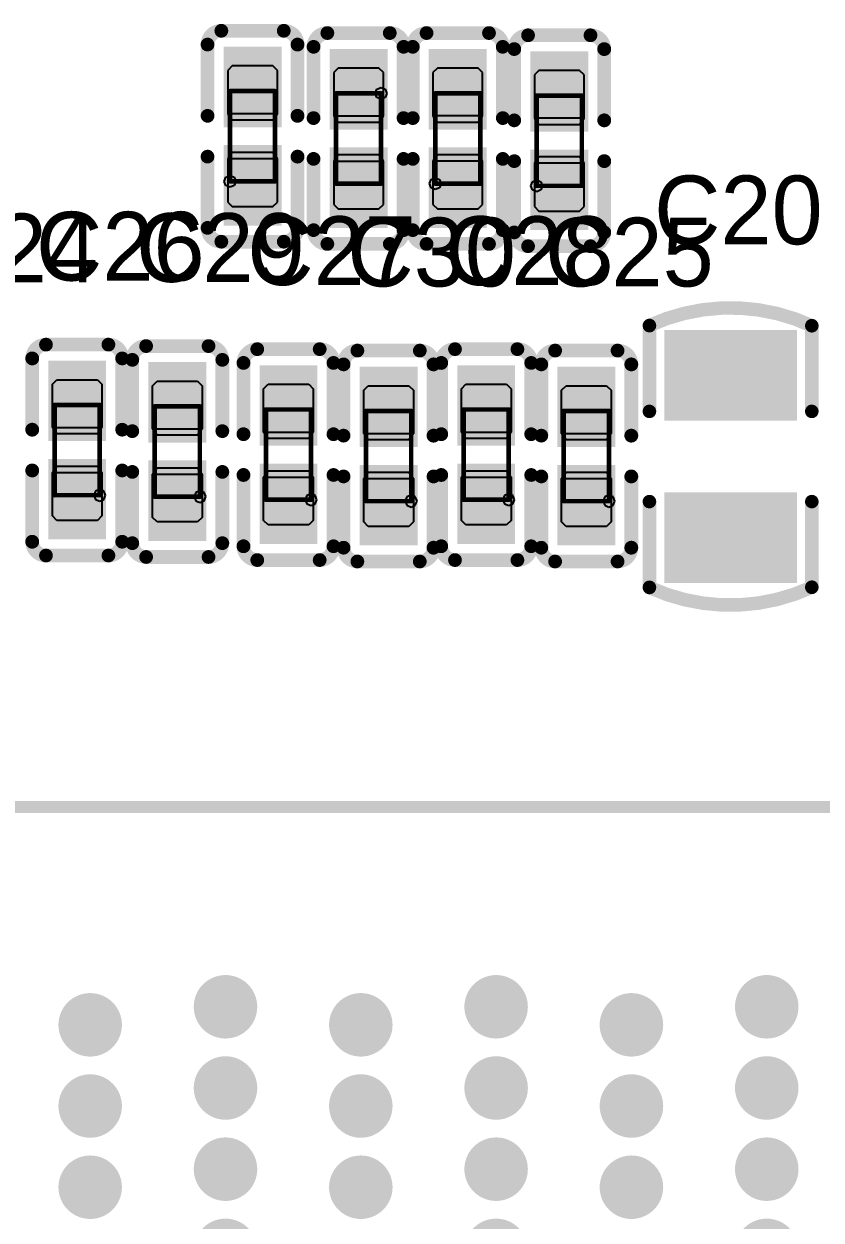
# Model space of a CAD drawing. Header units: millimetres. Extents: x 892 to 1144, y 1011 to 1123.
# Drawn here: x 949.54 to 958.38, y 1101.39 to 1114.64 of the extents above; entities that cross this region are included whole.
import ezdxf

# ---------------------------------------------------------------- set-up
doc = ezdxf.new("R2010")
doc.units = ezdxf.units.MM
for name, color, linetype in [('BottomLayer', 5, 'Continuous'), ('BottomOverlay', 54, 'Continuous'), ('BottomPaste', 16, 'Continuous'), ('BottomSolder', 6, 'Continuous'), ('Mechanical15', 56, 'Continuous'), ('TopLayer', 1, 'Continuous'), ('TopOverlay', 2, 'Continuous'), ('TopPaste', 8, 'Continuous'), ('TopSolder', 216, 'Continuous')]:
    doc.layers.add(name, color=color, linetype=linetype)

msp = doc.modelspace()

# ---------------------------------------------------------------- linework, layer by layer
at = {"layer": 'BottomLayer'}
for points in [[(952.345, 1113.55), (952.345, 1114.34), (951.805, 1113.55), (951.805, 1114.34)], [(952.98, 1114.315), (952.98, 1113.525), (953.52, 1114.315), (953.52, 1113.525)], [(954.62, 1113.525), (954.62, 1114.315), (954.08, 1113.525), (954.08, 1114.315)], [(955.745, 1113.5), (955.745, 1114.29), (955.205, 1113.5), (955.205, 1114.29)], [(952.345, 1112.46), (952.345, 1113.25), (951.805, 1112.46), (951.805, 1113.25)], [(952.98, 1113.225), (952.98, 1112.435), (953.52, 1113.225), (953.52, 1112.435)], [(954.62, 1112.435), (954.62, 1113.225), (954.08, 1112.435), (954.08, 1113.225)], [(955.745, 1112.41), (955.745, 1113.2), (955.205, 1112.41), (955.205, 1113.2)]]:
    msp.add_solid(points, dxfattribs=at)
at = {"layer": 'BottomOverlay', "const_width": 0.152}
for points in [[(951.576, 1114.416, -0.414214), (951.729, 1114.569)], [(952.421, 1114.569, -0.414214), (952.574, 1114.416)], [(952.751, 1114.391, -0.414214), (952.904, 1114.544)], [(953.596, 1114.544, -0.414214), (953.749, 1114.391)], [(953.851, 1114.391, -0.414214), (954.004, 1114.544)], [(954.696, 1114.544, -0.414214), (954.849, 1114.391)], [(954.976, 1114.366, -0.414214), (955.129, 1114.519)], [(955.821, 1114.519, -0.414214), (955.974, 1114.366)], [(951.729, 1112.231, -0.414214), (951.576, 1112.384)], [(952.574, 1112.384, -0.414214), (952.421, 1112.231)], [(952.904, 1112.206, -0.414214), (952.751, 1112.359)], [(953.749, 1112.359, -0.414214), (953.596, 1112.206)], [(954.004, 1112.206, -0.414214), (953.851, 1112.359)], [(954.849, 1112.359, -0.414214), (954.696, 1112.206)], [(955.129, 1112.181, -0.414214), (954.976, 1112.334)], [(955.974, 1112.334, -0.414214), (955.821, 1112.181)]]:
    msp.add_lwpolyline(points, format="xyb", dxfattribs=at)
for points in [[(951.729, 1114.569), (952.421, 1114.569)], [(952.904, 1114.544), (953.596, 1114.544)], [(954.004, 1114.544), (954.696, 1114.544)], [(955.129, 1114.519), (955.821, 1114.519)], [(951.576, 1113.626), (951.576, 1114.416)], [(952.574, 1113.626), (952.574, 1114.416)], [(952.751, 1113.601), (952.751, 1114.391)], [(953.749, 1113.601), (953.749, 1114.391)], [(953.851, 1113.601), (953.851, 1114.391)], [(954.849, 1113.601), (954.849, 1114.391)], [(954.976, 1113.576), (954.976, 1114.366)], [(955.974, 1113.576), (955.974, 1114.366)], [(951.576, 1112.384), (951.576, 1113.174)], [(952.574, 1112.384), (952.574, 1113.174)], [(952.751, 1112.359), (952.751, 1113.149)], [(953.749, 1112.359), (953.749, 1113.149)], [(953.851, 1112.359), (953.851, 1113.149)], [(954.849, 1112.359), (954.849, 1113.149)], [(954.976, 1112.334), (954.976, 1113.124)], [(955.974, 1112.334), (955.974, 1113.124)], [(951.729, 1112.231), (952.421, 1112.231)], [(952.904, 1112.206), (953.596, 1112.206)], [(954.004, 1112.206), (954.696, 1112.206)], [(955.129, 1112.181), (955.821, 1112.181)]]:
    msp.add_lwpolyline(points, dxfattribs=at)
at = {"layer": 'BottomOverlay', "const_width": 0.0762}
for points in [[(951.691, 1114.569, 1), (951.767, 1114.569, 1)], [(951.691, 1114.569, 1), (951.767, 1114.569, 1)], [(952.383, 1114.569, 1), (952.459, 1114.569, 1)], [(952.383, 1114.569, 1), (952.459, 1114.569, 1)], [(952.866, 1114.544, 1), (952.942, 1114.544, 1)], [(952.866, 1114.544, 1), (952.942, 1114.544, 1)], [(953.558, 1114.544, 1), (953.634, 1114.544, 1)], [(953.558, 1114.544, 1), (953.634, 1114.544, 1)], [(953.966, 1114.544, 1), (954.042, 1114.544, 1)], [(953.966, 1114.544, 1), (954.042, 1114.544, 1)], [(954.658, 1114.544, 1), (954.734, 1114.544, 1)], [(954.658, 1114.544, 1), (954.734, 1114.544, 1)], [(955.091, 1114.519, 1), (955.167, 1114.519, 1)], [(955.091, 1114.519, 1), (955.167, 1114.519, 1)], [(955.783, 1114.519, 1), (955.859, 1114.519, 1)], [(955.783, 1114.519, 1), (955.859, 1114.519, 1)], [(951.538, 1114.416, 1), (951.614, 1114.416, 1)], [(951.538, 1114.416, 1), (951.614, 1114.416, 1)], [(952.535, 1114.416, 1), (952.612, 1114.416, 1)], [(952.535, 1114.416, 1), (952.612, 1114.416, 1)], [(952.713, 1114.391, 1), (952.789, 1114.391, 1)], [(952.713, 1114.391, 1), (952.789, 1114.391, 1)], [(953.711, 1114.391, 1), (953.787, 1114.391, 1)], [(953.711, 1114.391, 1), (953.787, 1114.391, 1)], [(953.813, 1114.391, 1), (953.889, 1114.391, 1)], [(953.813, 1114.391, 1), (953.889, 1114.391, 1)], [(954.811, 1114.391, 1), (954.887, 1114.391, 1)], [(954.811, 1114.391, 1), (954.887, 1114.391, 1)], [(954.938, 1114.366, 1), (955.014, 1114.366, 1)], [(954.938, 1114.366, 1), (955.014, 1114.366, 1)], [(955.935, 1114.366, 1), (956.012, 1114.366, 1)], [(955.935, 1114.366, 1), (956.012, 1114.366, 1)], [(951.538, 1113.626, 1), (951.614, 1113.626, 1)], [(952.535, 1113.626, 1), (952.612, 1113.626, 1)], [(952.713, 1113.601, 1), (952.789, 1113.601, 1)], [(953.711, 1113.601, 1), (953.787, 1113.601, 1)], [(953.813, 1113.601, 1), (953.889, 1113.601, 1)], [(954.811, 1113.601, 1), (954.887, 1113.601, 1)], [(954.938, 1113.576, 1), (955.014, 1113.576, 1)], [(955.935, 1113.576, 1), (956.012, 1113.576, 1)], [(951.538, 1113.174, 1), (951.614, 1113.174, 1)], [(952.535, 1113.174, 1), (952.612, 1113.174, 1)], [(952.713, 1113.149, 1), (952.789, 1113.149, 1)], [(953.711, 1113.149, 1), (953.787, 1113.149, 1)], [(953.813, 1113.149, 1), (953.889, 1113.149, 1)], [(954.811, 1113.149, 1), (954.887, 1113.149, 1)], [(954.938, 1113.124, 1), (955.014, 1113.124, 1)], [(955.935, 1113.124, 1), (956.012, 1113.124, 1)], [(951.538, 1112.384, 1), (951.614, 1112.384, 1)], [(951.538, 1112.384, 1), (951.614, 1112.384, 1)], [(952.535, 1112.384, 1), (952.612, 1112.384, 1)], [(952.535, 1112.384, 1), (952.612, 1112.384, 1)], [(951.691, 1112.231, 1), (951.767, 1112.231, 1)], [(951.691, 1112.231, 1), (951.767, 1112.231, 1)], [(952.383, 1112.231, 1), (952.459, 1112.231, 1)], [(952.383, 1112.231, 1), (952.459, 1112.231, 1)], [(952.713, 1112.359, 1), (952.789, 1112.359, 1)], [(952.713, 1112.359, 1), (952.789, 1112.359, 1)], [(953.711, 1112.359, 1), (953.787, 1112.359, 1)], [(953.711, 1112.359, 1), (953.787, 1112.359, 1)], [(953.813, 1112.359, 1), (953.889, 1112.359, 1)], [(953.813, 1112.359, 1), (953.889, 1112.359, 1)], [(954.811, 1112.359, 1), (954.887, 1112.359, 1)], [(954.811, 1112.359, 1), (954.887, 1112.359, 1)], [(954.938, 1112.334, 1), (955.014, 1112.334, 1)], [(954.938, 1112.334, 1), (955.014, 1112.334, 1)], [(955.935, 1112.334, 1), (956.012, 1112.334, 1)], [(955.935, 1112.334, 1), (956.012, 1112.334, 1)], [(952.866, 1112.206, 1), (952.942, 1112.206, 1)], [(952.866, 1112.206, 1), (952.942, 1112.206, 1)], [(953.558, 1112.206, 1), (953.634, 1112.206, 1)], [(953.558, 1112.206, 1), (953.634, 1112.206, 1)], [(953.966, 1112.206, 1), (954.042, 1112.206, 1)], [(953.966, 1112.206, 1), (954.042, 1112.206, 1)], [(954.658, 1112.206, 1), (954.734, 1112.206, 1)], [(954.658, 1112.206, 1), (954.734, 1112.206, 1)], [(955.091, 1112.181, 1), (955.167, 1112.181, 1)], [(955.091, 1112.181, 1), (955.167, 1112.181, 1)], [(955.783, 1112.181, 1), (955.859, 1112.181, 1)], [(955.783, 1112.181, 1), (955.859, 1112.181, 1)]]:
    msp.add_lwpolyline(points, format="xyb", close=True, dxfattribs=at)
at = {"layer": 'BottomPaste'}
for p, q in [((951.85, 1114.18), (951.8, 1114.13)), ((952.3, 1114.18), (951.85, 1114.18)), ((952.35, 1114.13), (952.3, 1114.18)), ((951.8, 1114.13), (951.8, 1113.65)), ((952.35, 1113.65), (952.35, 1114.13)), ((953.025, 1114.155), (952.975, 1114.105)), ((952.975, 1114.105), (952.975, 1113.625)), ((953.475, 1114.155), (953.025, 1114.155)), ((953.525, 1114.105), (953.475, 1114.155)), ((953.525, 1113.625), (953.525, 1114.105)), ((954.125, 1114.155), (954.075, 1114.105)), ((954.075, 1114.105), (954.075, 1113.625)), ((954.575, 1114.155), (954.125, 1114.155)), ((954.625, 1114.105), (954.575, 1114.155)), ((954.625, 1113.625), (954.625, 1114.105)), ((955.25, 1114.13), (955.2, 1114.08)), ((955.2, 1114.08), (955.2, 1113.6)), ((955.7, 1114.13), (955.25, 1114.13)), ((955.75, 1114.08), (955.7, 1114.13)), ((955.75, 1113.6), (955.75, 1114.08)), ((951.8, 1113.65), (951.85, 1113.58)), ((952.3, 1113.58), (952.35, 1113.65)), ((951.85, 1113.58), (952.3, 1113.58)), ((952.975, 1113.625), (953.025, 1113.555)), ((953.025, 1113.555), (953.475, 1113.555)), ((953.475, 1113.555), (953.525, 1113.625)), ((954.075, 1113.625), (954.125, 1113.555)), ((954.125, 1113.555), (954.575, 1113.555)), ((954.575, 1113.555), (954.625, 1113.625)), ((955.2, 1113.6), (955.25, 1113.53)), ((955.25, 1113.53), (955.7, 1113.53)), ((955.7, 1113.53), (955.75, 1113.6)), ((951.85, 1113.22), (951.8, 1113.15)), ((951.8, 1113.15), (951.8, 1112.67)), ((952.3, 1113.22), (951.85, 1113.22)), ((952.35, 1113.15), (952.3, 1113.22)), ((952.35, 1112.67), (952.35, 1113.15)), ((953.025, 1113.195), (952.975, 1113.125)), ((952.975, 1113.125), (952.975, 1112.645)), ((953.475, 1113.195), (953.025, 1113.195)), ((953.525, 1113.125), (953.475, 1113.195)), ((953.525, 1112.645), (953.525, 1113.125)), ((954.125, 1113.195), (954.075, 1113.125)), ((954.075, 1113.125), (954.075, 1112.645)), ((954.575, 1113.195), (954.125, 1113.195)), ((954.625, 1113.125), (954.575, 1113.195)), ((954.625, 1112.645), (954.625, 1113.125)), ((955.25, 1113.17), (955.2, 1113.1)), ((955.7, 1113.17), (955.25, 1113.17)), ((955.75, 1113.1), (955.7, 1113.17)), ((955.2, 1113.1), (955.2, 1112.62)), ((955.75, 1112.62), (955.75, 1113.1)), ((951.8, 1112.67), (951.85, 1112.62)), ((951.85, 1112.62), (952.3, 1112.62)), ((952.3, 1112.62), (952.35, 1112.67)), ((952.975, 1112.645), (953.025, 1112.595)), ((953.025, 1112.595), (953.475, 1112.595)), ((953.475, 1112.595), (953.525, 1112.645)), ((954.075, 1112.645), (954.125, 1112.595)), ((954.125, 1112.595), (954.575, 1112.595)), ((954.575, 1112.595), (954.625, 1112.645)), ((955.2, 1112.62), (955.25, 1112.57)), ((955.7, 1112.57), (955.75, 1112.62)), ((955.25, 1112.57), (955.7, 1112.57))]:
    msp.add_line(p, q, dxfattribs=at)
for points in [[(952.345, 1113.55), (952.345, 1114.34), (951.805, 1113.55), (951.805, 1114.34)], [(952.98, 1114.315), (952.98, 1113.525), (953.52, 1114.315), (953.52, 1113.525)], [(954.62, 1113.525), (954.62, 1114.315), (954.08, 1113.525), (954.08, 1114.315)], [(955.745, 1113.5), (955.745, 1114.29), (955.205, 1113.5), (955.205, 1114.29)], [(952.345, 1112.46), (952.345, 1113.25), (951.805, 1112.46), (951.805, 1113.25)], [(952.98, 1113.225), (952.98, 1112.435), (953.52, 1113.225), (953.52, 1112.435)], [(954.62, 1112.435), (954.62, 1113.225), (954.08, 1112.435), (954.08, 1113.225)], [(955.745, 1112.41), (955.745, 1113.2), (955.205, 1112.41), (955.205, 1113.2)]]:
    msp.add_solid(points, dxfattribs=at)
at = {"layer": 'BottomSolder'}
for points in [[(952.396, 1113.499), (952.396, 1114.391), (951.754, 1113.499), (951.754, 1114.391)], [(952.929, 1114.366), (952.929, 1113.474), (953.571, 1114.366), (953.571, 1113.474)], [(954.671, 1113.474), (954.671, 1114.366), (954.029, 1113.474), (954.029, 1114.366)], [(955.796, 1113.449), (955.796, 1114.341), (955.154, 1113.449), (955.154, 1114.341)], [(952.396, 1112.409), (952.396, 1113.301), (951.754, 1112.409), (951.754, 1113.301)], [(952.929, 1113.276), (952.929, 1112.384), (953.571, 1113.276), (953.571, 1112.384)], [(954.671, 1112.384), (954.671, 1113.276), (954.029, 1112.384), (954.029, 1113.276)], [(955.796, 1112.359), (955.796, 1113.251), (955.154, 1112.359), (955.154, 1113.251)]]:
    msp.add_solid(points, dxfattribs=at)
at = {"layer": 'Mechanical15'}
for p, q in [((951.825, 1113.65), (951.825, 1113.9)), ((951.825, 1113.9), (952.325, 1113.9)), ((952.325, 1113.9), (952.325, 1113.65)), ((953.435, 1113.875), (953.454, 1113.921)), ((953.454, 1113.921), (953.5, 1113.94)), ((953.5, 1113.94), (953.5, 1113.94)), ((953.5, 1113.94), (953.546, 1113.921)), ((953.546, 1113.921), (953.565, 1113.875)), ((953.5, 1113.875), (953, 1113.875)), ((953, 1113.875), (953, 1113.625)), ((953.454, 1113.829), (953.435, 1113.875)), ((953.5, 1113.81), (953.454, 1113.829)), ((953.5, 1113.625), (953.5, 1113.875)), ((953.546, 1113.829), (953.5, 1113.81)), ((953.5, 1113.81), (953.5, 1113.81)), ((953.565, 1113.875), (953.546, 1113.829)), ((954.1, 1113.625), (954.1, 1113.875)), ((954.1, 1113.875), (954.6, 1113.875)), ((954.6, 1113.875), (954.6, 1113.625)), ((955.225, 1113.6), (955.225, 1113.85)), ((955.225, 1113.85), (955.725, 1113.85)), ((955.725, 1113.85), (955.725, 1113.6)), ((952.325, 1113.65), (951.825, 1113.65)), ((953, 1113.625), (953.5, 1113.625)), ((954.6, 1113.625), (954.1, 1113.625)), ((955.725, 1113.6), (955.225, 1113.6)), ((951.825, 1113.15), (951.825, 1112.9)), ((952.325, 1113.15), (951.825, 1113.15)), ((952.325, 1112.9), (952.325, 1113.15)), ((953, 1112.875), (953, 1113.125)), ((953, 1113.125), (953.5, 1113.125)), ((953.5, 1113.125), (953.5, 1112.875)), ((954.1, 1113.125), (954.1, 1112.875)), ((954.6, 1113.125), (954.1, 1113.125)), ((954.6, 1112.875), (954.6, 1113.125)), ((955.225, 1113.1), (955.225, 1112.85)), ((955.725, 1113.1), (955.225, 1113.1)), ((955.725, 1112.85), (955.725, 1113.1)), ((951.76, 1112.9), (951.779, 1112.946)), ((951.779, 1112.854), (951.76, 1112.9)), ((951.779, 1112.946), (951.825, 1112.965)), ((951.825, 1112.835), (951.779, 1112.854)), ((951.825, 1112.965), (951.825, 1112.965)), ((951.825, 1112.965), (951.871, 1112.946)), ((951.825, 1112.9), (952.325, 1112.9)), ((951.871, 1112.854), (951.825, 1112.835)), ((951.871, 1112.946), (951.89, 1112.9)), ((951.89, 1112.9), (951.871, 1112.854)), ((953.5, 1112.875), (953, 1112.875)), ((954.035, 1112.875), (954.054, 1112.921)), ((954.054, 1112.829), (954.035, 1112.875)), ((954.054, 1112.921), (954.1, 1112.94)), ((954.1, 1112.94), (954.1, 1112.94)), ((954.1, 1112.94), (954.146, 1112.921)), ((954.1, 1112.875), (954.6, 1112.875)), ((954.146, 1112.921), (954.165, 1112.875)), ((954.165, 1112.875), (954.146, 1112.829)), ((955.16, 1112.85), (955.179, 1112.896)), ((955.179, 1112.804), (955.16, 1112.85)), ((955.179, 1112.896), (955.225, 1112.915)), ((955.225, 1112.915), (955.225, 1112.915)), ((955.225, 1112.915), (955.271, 1112.896)), ((955.225, 1112.85), (955.725, 1112.85)), ((955.271, 1112.896), (955.29, 1112.85)), ((955.29, 1112.85), (955.271, 1112.804)), ((951.825, 1112.835), (951.825, 1112.835)), ((954.1, 1112.81), (954.054, 1112.829)), ((954.146, 1112.829), (954.1, 1112.81)), ((954.1, 1112.81), (954.1, 1112.81)), ((955.225, 1112.785), (955.179, 1112.804)), ((955.271, 1112.804), (955.225, 1112.785)), ((955.225, 1112.785), (955.225, 1112.785)), ((950.381, 1110.421), (949.881, 1110.421)), ((949.881, 1110.421), (949.881, 1110.171)), ((950.381, 1110.171), (950.381, 1110.421)), ((951.491, 1110.405), (950.991, 1110.405)), ((950.991, 1110.405), (950.991, 1110.155)), ((951.491, 1110.155), (951.491, 1110.405)), ((952.723, 1110.371), (952.223, 1110.371)), ((952.223, 1110.371), (952.223, 1110.121)), ((952.723, 1110.121), (952.723, 1110.371)), ((953.833, 1110.355), (953.333, 1110.355)), ((953.333, 1110.355), (953.333, 1110.105)), ((953.833, 1110.105), (953.833, 1110.355)), ((954.915, 1110.371), (954.415, 1110.371)), ((954.415, 1110.371), (954.415, 1110.121)), ((954.915, 1110.121), (954.915, 1110.371)), ((956.025, 1110.355), (955.525, 1110.355)), ((955.525, 1110.355), (955.525, 1110.105)), ((956.025, 1110.105), (956.025, 1110.355)), ((949.881, 1110.171), (950.381, 1110.171)), ((950.991, 1110.155), (951.491, 1110.155)), ((952.223, 1110.121), (952.723, 1110.121)), ((953.333, 1110.105), (953.833, 1110.105)), ((954.415, 1110.121), (954.915, 1110.121)), ((955.525, 1110.105), (956.025, 1110.105)), ((949.881, 1109.421), (949.881, 1109.671)), ((949.881, 1109.671), (950.381, 1109.671)), ((950.381, 1109.671), (950.381, 1109.421)), ((950.991, 1109.405), (950.991, 1109.655)), ((950.991, 1109.655), (951.491, 1109.655)), ((951.491, 1109.655), (951.491, 1109.405)), ((952.223, 1109.371), (952.223, 1109.621)), ((952.223, 1109.621), (952.723, 1109.621)), ((952.723, 1109.621), (952.723, 1109.371)), ((953.333, 1109.355), (953.333, 1109.605)), ((953.333, 1109.605), (953.833, 1109.605)), ((953.833, 1109.605), (953.833, 1109.355)), ((954.415, 1109.371), (954.415, 1109.621)), ((954.415, 1109.621), (954.915, 1109.621)), ((954.915, 1109.621), (954.915, 1109.371)), ((955.525, 1109.355), (955.525, 1109.605)), ((955.525, 1109.605), (956.025, 1109.605)), ((956.025, 1109.605), (956.025, 1109.355)), ((950.381, 1109.421), (949.881, 1109.421)), ((950.335, 1109.467), (950.316, 1109.421)), ((950.316, 1109.421), (950.335, 1109.375)), ((950.381, 1109.486), (950.335, 1109.467)), ((950.381, 1109.486), (950.381, 1109.486)), ((950.427, 1109.467), (950.381, 1109.486)), ((950.446, 1109.421), (950.427, 1109.467)), ((950.427, 1109.375), (950.446, 1109.421)), ((951.491, 1109.405), (950.991, 1109.405)), ((951.445, 1109.451), (951.426, 1109.405)), ((951.426, 1109.405), (951.445, 1109.359)), ((951.491, 1109.47), (951.445, 1109.451)), ((951.491, 1109.47), (951.491, 1109.47)), ((951.537, 1109.451), (951.491, 1109.47)), ((951.556, 1109.405), (951.537, 1109.451)), ((951.537, 1109.359), (951.556, 1109.405)), ((952.677, 1109.417), (952.658, 1109.371)), ((952.723, 1109.436), (952.677, 1109.417)), ((952.723, 1109.436), (952.723, 1109.436)), ((952.769, 1109.417), (952.723, 1109.436)), ((952.788, 1109.371), (952.769, 1109.417)), ((953.787, 1109.401), (953.768, 1109.355)), ((953.833, 1109.42), (953.787, 1109.401)), ((953.833, 1109.42), (953.833, 1109.42)), ((953.879, 1109.401), (953.833, 1109.42)), ((953.898, 1109.355), (953.879, 1109.401)), ((954.869, 1109.417), (954.85, 1109.371)), ((954.915, 1109.436), (954.869, 1109.417)), ((954.915, 1109.436), (954.915, 1109.436)), ((954.961, 1109.417), (954.915, 1109.436)), ((954.98, 1109.371), (954.961, 1109.417)), ((955.979, 1109.401), (955.96, 1109.355)), ((956.025, 1109.42), (955.979, 1109.401)), ((956.025, 1109.42), (956.025, 1109.42)), ((956.071, 1109.401), (956.025, 1109.42)), ((956.09, 1109.355), (956.071, 1109.401)), ((950.335, 1109.375), (950.381, 1109.356)), ((950.381, 1109.356), (950.427, 1109.375)), ((950.381, 1109.356), (950.381, 1109.356)), ((951.445, 1109.359), (951.491, 1109.34)), ((951.491, 1109.34), (951.537, 1109.359)), ((951.491, 1109.34), (951.491, 1109.34)), ((952.723, 1109.371), (952.223, 1109.371)), ((952.658, 1109.371), (952.677, 1109.325)), ((952.677, 1109.325), (952.723, 1109.306)), ((952.723, 1109.306), (952.769, 1109.325)), ((952.723, 1109.306), (952.723, 1109.306)), ((952.769, 1109.325), (952.788, 1109.371)), ((953.833, 1109.355), (953.333, 1109.355)), ((953.768, 1109.355), (953.787, 1109.309)), ((953.787, 1109.309), (953.833, 1109.29)), ((953.833, 1109.29), (953.879, 1109.309)), ((953.833, 1109.29), (953.833, 1109.29)), ((953.879, 1109.309), (953.898, 1109.355)), ((954.915, 1109.371), (954.415, 1109.371)), ((954.85, 1109.371), (954.869, 1109.325)), ((954.869, 1109.325), (954.915, 1109.306)), ((954.915, 1109.306), (954.961, 1109.325)), ((954.915, 1109.306), (954.915, 1109.306)), ((954.961, 1109.325), (954.98, 1109.371)), ((956.025, 1109.355), (955.525, 1109.355)), ((955.96, 1109.355), (955.979, 1109.309)), ((955.979, 1109.309), (956.025, 1109.29)), ((956.025, 1109.29), (956.071, 1109.309)), ((956.025, 1109.29), (956.025, 1109.29)), ((956.071, 1109.309), (956.09, 1109.355))]:
    msp.add_line(p, q, dxfattribs=at)
at = {"layer": 'Mechanical15', "const_width": 0.0508}
for points in [[(951.825, 1112.9), (951.825, 1113.9)], [(951.825, 1113.9), (952.325, 1113.9)], [(952.325, 1112.9), (952.325, 1113.9)], [(953, 1112.875), (953, 1113.875)], [(953, 1113.875), (953.5, 1113.875)], [(953.5, 1112.875), (953.5, 1113.875)], [(954.1, 1112.875), (954.1, 1113.875)], [(954.1, 1113.875), (954.6, 1113.875)], [(954.6, 1112.875), (954.6, 1113.875)], [(955.225, 1112.85), (955.225, 1113.85)], [(955.225, 1113.85), (955.725, 1113.85)], [(955.725, 1112.85), (955.725, 1113.85)], [(951.825, 1112.9), (952.325, 1112.9)], [(953, 1112.875), (953.5, 1112.875)], [(954.1, 1112.875), (954.6, 1112.875)], [(955.225, 1112.85), (955.725, 1112.85)], [(949.881, 1110.421), (950.381, 1110.421)], [(949.881, 1109.421), (949.881, 1110.421)], [(950.381, 1109.421), (950.381, 1110.421)], [(950.991, 1110.405), (951.491, 1110.405)], [(950.991, 1109.405), (950.991, 1110.405)], [(951.491, 1109.405), (951.491, 1110.405)], [(952.223, 1110.371), (952.723, 1110.371)], [(952.223, 1109.371), (952.223, 1110.371)], [(952.723, 1109.371), (952.723, 1110.371)], [(953.333, 1110.355), (953.833, 1110.355)], [(953.333, 1109.355), (953.333, 1110.355)], [(953.833, 1109.355), (953.833, 1110.355)], [(954.415, 1110.371), (954.915, 1110.371)], [(954.415, 1109.371), (954.415, 1110.371)], [(954.915, 1109.371), (954.915, 1110.371)], [(955.525, 1110.355), (956.025, 1110.355)], [(955.525, 1109.355), (955.525, 1110.355)], [(956.025, 1109.355), (956.025, 1110.355)], [(949.881, 1109.421), (950.381, 1109.421)], [(950.991, 1109.405), (951.491, 1109.405)], [(952.223, 1109.371), (952.723, 1109.371)], [(954.415, 1109.371), (954.915, 1109.371)], [(953.333, 1109.355), (953.833, 1109.355)], [(955.525, 1109.355), (956.025, 1109.355)]]:
    msp.add_lwpolyline(points, dxfattribs=at)
at = {"layer": 'Mechanical15', "const_width": 0.0254}
for points in [[(951.812, 1113.9, 1), (951.838, 1113.9, 1)], [(951.812, 1113.9, 1), (951.838, 1113.9, 1)], [(952.312, 1113.9, 1), (952.338, 1113.9, 1)], [(952.312, 1113.9, 1), (952.338, 1113.9, 1)], [(952.987, 1113.875, 1), (953.013, 1113.875, 1)], [(952.987, 1113.875, 1), (953.013, 1113.875, 1)], [(953.487, 1113.875, 1), (953.513, 1113.875, 1)], [(953.487, 1113.875, 1), (953.513, 1113.875, 1)], [(954.087, 1113.875, 1), (954.113, 1113.875, 1)], [(954.087, 1113.875, 1), (954.113, 1113.875, 1)], [(954.587, 1113.875, 1), (954.613, 1113.875, 1)], [(954.587, 1113.875, 1), (954.613, 1113.875, 1)], [(955.212, 1113.85, 1), (955.238, 1113.85, 1)], [(955.212, 1113.85, 1), (955.238, 1113.85, 1)], [(955.712, 1113.85, 1), (955.738, 1113.85, 1)], [(955.712, 1113.85, 1), (955.738, 1113.85, 1)], [(951.812, 1112.9, 1), (951.838, 1112.9, 1)], [(951.812, 1112.9, 1), (951.838, 1112.9, 1)], [(952.312, 1112.9, 1), (952.338, 1112.9, 1)], [(952.312, 1112.9, 1), (952.338, 1112.9, 1)], [(952.987, 1112.875, 1), (953.013, 1112.875, 1)], [(952.987, 1112.875, 1), (953.013, 1112.875, 1)], [(953.487, 1112.875, 1), (953.513, 1112.875, 1)], [(953.487, 1112.875, 1), (953.513, 1112.875, 1)], [(954.087, 1112.875, 1), (954.113, 1112.875, 1)], [(954.087, 1112.875, 1), (954.113, 1112.875, 1)], [(954.587, 1112.875, 1), (954.613, 1112.875, 1)], [(954.587, 1112.875, 1), (954.613, 1112.875, 1)], [(955.212, 1112.85, 1), (955.238, 1112.85, 1)], [(955.212, 1112.85, 1), (955.238, 1112.85, 1)], [(955.712, 1112.85, 1), (955.738, 1112.85, 1)], [(955.712, 1112.85, 1), (955.738, 1112.85, 1)], [(949.868, 1110.421, 1), (949.894, 1110.421, 1)], [(949.868, 1110.421, 1), (949.894, 1110.421, 1)], [(950.368, 1110.421, 1), (950.394, 1110.421, 1)], [(950.368, 1110.421, 1), (950.394, 1110.421, 1)], [(950.978, 1110.405, 1), (951.004, 1110.405, 1)], [(950.978, 1110.405, 1), (951.004, 1110.405, 1)], [(951.478, 1110.405, 1), (951.504, 1110.405, 1)], [(951.478, 1110.405, 1), (951.504, 1110.405, 1)], [(952.21, 1110.371, 1), (952.236, 1110.371, 1)], [(952.21, 1110.371, 1), (952.236, 1110.371, 1)], [(952.71, 1110.371, 1), (952.736, 1110.371, 1)], [(952.71, 1110.371, 1), (952.736, 1110.371, 1)], [(953.32, 1110.355, 1), (953.346, 1110.355, 1)], [(953.32, 1110.355, 1), (953.346, 1110.355, 1)], [(953.82, 1110.355, 1), (953.846, 1110.355, 1)], [(953.82, 1110.355, 1), (953.846, 1110.355, 1)], [(954.402, 1110.371, 1), (954.428, 1110.371, 1)], [(954.402, 1110.371, 1), (954.428, 1110.371, 1)], [(954.902, 1110.371, 1), (954.928, 1110.371, 1)], [(954.902, 1110.371, 1), (954.928, 1110.371, 1)], [(955.512, 1110.355, 1), (955.538, 1110.355, 1)], [(955.512, 1110.355, 1), (955.538, 1110.355, 1)], [(956.012, 1110.355, 1), (956.038, 1110.355, 1)], [(956.012, 1110.355, 1), (956.038, 1110.355, 1)], [(949.868, 1109.421, 1), (949.894, 1109.421, 1)], [(949.868, 1109.421, 1), (949.894, 1109.421, 1)], [(950.368, 1109.421, 1), (950.394, 1109.421, 1)], [(950.368, 1109.421, 1), (950.394, 1109.421, 1)], [(950.978, 1109.405, 1), (951.004, 1109.405, 1)], [(950.978, 1109.405, 1), (951.004, 1109.405, 1)], [(951.478, 1109.405, 1), (951.504, 1109.405, 1)], [(951.478, 1109.405, 1), (951.504, 1109.405, 1)], [(952.21, 1109.371, 1), (952.236, 1109.371, 1)], [(952.21, 1109.371, 1), (952.236, 1109.371, 1)], [(952.71, 1109.371, 1), (952.736, 1109.371, 1)], [(952.71, 1109.371, 1), (952.736, 1109.371, 1)], [(954.402, 1109.371, 1), (954.428, 1109.371, 1)], [(954.402, 1109.371, 1), (954.428, 1109.371, 1)], [(954.902, 1109.371, 1), (954.928, 1109.371, 1)], [(954.902, 1109.371, 1), (954.928, 1109.371, 1)], [(953.32, 1109.355, 1), (953.346, 1109.355, 1)], [(953.32, 1109.355, 1), (953.346, 1109.355, 1)], [(953.82, 1109.355, 1), (953.846, 1109.355, 1)], [(953.82, 1109.355, 1), (953.846, 1109.355, 1)], [(955.512, 1109.355, 1), (955.538, 1109.355, 1)], [(955.512, 1109.355, 1), (955.538, 1109.355, 1)], [(956.012, 1109.355, 1), (956.038, 1109.355, 1)], [(956.012, 1109.355, 1), (956.038, 1109.355, 1)]]:
    msp.add_lwpolyline(points, format="xyb", close=True, dxfattribs=at)
at = {"layer": 'TopLayer', "const_width": 0.25}
for points in [[(951.65, 1103.75, 1), (951.9, 1103.75, 1)], [(954.65, 1103.75, 1), (954.9, 1103.75, 1)], [(957.65, 1103.75, 1), (957.9, 1103.75, 1)], [(950.15, 1103.55, 1), (950.4, 1103.55, 1)], [(953.15, 1103.55, 1), (953.4, 1103.55, 1)], [(956.15, 1103.55, 1), (956.4, 1103.55, 1)], [(951.65, 1102.85, 1), (951.9, 1102.85, 1)], [(954.65, 1102.85, 1), (954.9, 1102.85, 1)], [(957.65, 1102.85, 1), (957.9, 1102.85, 1)], [(950.15, 1102.65, 1), (950.4, 1102.65, 1)], [(953.15, 1102.65, 1), (953.4, 1102.65, 1)], [(956.15, 1102.65, 1), (956.4, 1102.65, 1)], [(951.65, 1101.95, 1), (951.9, 1101.95, 1)], [(954.65, 1101.95, 1), (954.9, 1101.95, 1)], [(957.65, 1101.95, 1), (957.9, 1101.95, 1)], [(950.15, 1101.75, 1), (950.4, 1101.75, 1)], [(953.15, 1101.75, 1), (953.4, 1101.75, 1)], [(956.15, 1101.75, 1), (956.4, 1101.75, 1)]]:
    msp.add_lwpolyline(points, format="xyb", close=True, dxfattribs=at)
at = {"layer": 'TopLayer'}
for points in [[(958.01, 1110.35), (958.01, 1111.15), (956.74, 1110.35), (956.74, 1111.15)], [(950.401, 1110.071), (950.401, 1110.861), (949.861, 1110.071), (949.861, 1110.861)], [(951.511, 1110.055), (951.511, 1110.845), (950.971, 1110.055), (950.971, 1110.845)], [(952.743, 1110.021), (952.743, 1110.811), (952.203, 1110.021), (952.203, 1110.811)], [(953.853, 1110.005), (953.853, 1110.795), (953.313, 1110.005), (953.313, 1110.795)], [(954.935, 1110.021), (954.935, 1110.811), (954.395, 1110.021), (954.395, 1110.811)], [(956.045, 1110.005), (956.045, 1110.795), (955.505, 1110.005), (955.505, 1110.795)], [(950.401, 1108.981), (950.401, 1109.771), (949.861, 1108.981), (949.861, 1109.771)], [(951.511, 1108.965), (951.511, 1109.755), (950.971, 1108.965), (950.971, 1109.755)], [(952.743, 1108.931), (952.743, 1109.721), (952.203, 1108.931), (952.203, 1109.721)], [(953.853, 1108.915), (953.853, 1109.705), (953.313, 1108.915), (953.313, 1109.705)], [(954.935, 1108.931), (954.935, 1109.721), (954.395, 1108.931), (954.395, 1109.721)], [(956.045, 1108.915), (956.045, 1109.705), (955.505, 1108.915), (955.505, 1109.705)], [(958.01, 1108.55), (958.01, 1109.35), (956.74, 1108.55), (956.74, 1109.35)]]:
    msp.add_solid(points, dxfattribs=at)
at = {"layer": 'TopOverlay'}
for points, const_width in [([(956.474, 1111.302, -0.21896), (958.275, 1111.299)], 0.15), ([(949.632, 1110.937, -0.414214), (949.785, 1111.09)], 0.152), ([(950.477, 1111.09, -0.414214), (950.63, 1110.937)], 0.152), ([(950.742, 1110.921, -0.414214), (950.895, 1111.074)], 0.152), ([(951.587, 1111.074, -0.414214), (951.74, 1110.921)], 0.152), ([(951.974, 1110.887, -0.414214), (952.127, 1111.04)], 0.152), ([(952.819, 1111.04, -0.414214), (952.972, 1110.887)], 0.152), ([(954.166, 1110.887, -0.414214), (954.319, 1111.04)], 0.152), ([(955.011, 1111.04, -0.414214), (955.164, 1110.887)], 0.152), ([(953.084, 1110.871, -0.414214), (953.237, 1111.024)], 0.152), ([(953.929, 1111.024, -0.414214), (954.082, 1110.871)], 0.152), ([(955.276, 1110.871, -0.414214), (955.429, 1111.024)], 0.152), ([(956.121, 1111.024, -0.414214), (956.274, 1110.871)], 0.152), ([(949.785, 1108.752, -0.414214), (949.632, 1108.905)], 0.152), ([(950.63, 1108.905, -0.414214), (950.477, 1108.752)], 0.152), ([(950.895, 1108.736, -0.414214), (950.742, 1108.889)], 0.152), ([(951.74, 1108.889, -0.414214), (951.587, 1108.736)], 0.152), ([(952.127, 1108.702, -0.414214), (951.974, 1108.855)], 0.152), ([(952.972, 1108.855, -0.414214), (952.819, 1108.702)], 0.152), ([(953.237, 1108.686, -0.414214), (953.084, 1108.839)], 0.152), ([(954.082, 1108.839, -0.414214), (953.929, 1108.686)], 0.152), ([(954.319, 1108.702, -0.414214), (954.166, 1108.855)], 0.152), ([(955.164, 1108.855, -0.414214), (955.011, 1108.702)], 0.152), ([(955.429, 1108.686, -0.414214), (955.276, 1108.839)], 0.152), ([(956.274, 1108.839, -0.414214), (956.121, 1108.686)], 0.152), ([(958.275, 1108.401, -0.21896), (956.474, 1108.398)], 0.15)]:
    msp.add_lwpolyline(points, format="xyb", dxfattribs=dict(at, const_width=const_width))
for points, const_width in [([(956.437, 1111.302, 1), (956.512, 1111.302, 1)], 0.075), ([(956.437, 1111.3, 1), (956.512, 1111.3, 1)], 0.075), ([(958.237, 1111.3, 1), (958.312, 1111.3, 1)], 0.075), ([(958.237, 1111.299, 1), (958.312, 1111.299, 1)], 0.075), ([(949.747, 1111.09, 1), (949.823, 1111.09, 1)], 0.0762), ([(949.747, 1111.09, 1), (949.823, 1111.09, 1)], 0.0762), ([(950.439, 1111.09, 1), (950.515, 1111.09, 1)], 0.0762), ([(950.439, 1111.09, 1), (950.515, 1111.09, 1)], 0.0762), ([(950.857, 1111.074, 1), (950.933, 1111.074, 1)], 0.0762), ([(950.857, 1111.074, 1), (950.933, 1111.074, 1)], 0.0762), ([(951.549, 1111.074, 1), (951.625, 1111.074, 1)], 0.0762), ([(951.549, 1111.074, 1), (951.625, 1111.074, 1)], 0.0762), ([(952.089, 1111.04, 1), (952.165, 1111.04, 1)], 0.0762), ([(952.089, 1111.04, 1), (952.165, 1111.04, 1)], 0.0762), ([(952.781, 1111.04, 1), (952.857, 1111.04, 1)], 0.0762), ([(952.781, 1111.04, 1), (952.857, 1111.04, 1)], 0.0762), ([(954.281, 1111.04, 1), (954.357, 1111.04, 1)], 0.0762), ([(954.281, 1111.04, 1), (954.357, 1111.04, 1)], 0.0762), ([(954.973, 1111.04, 1), (955.049, 1111.04, 1)], 0.0762), ([(954.973, 1111.04, 1), (955.049, 1111.04, 1)], 0.0762), ([(949.594, 1110.937, 1), (949.671, 1110.937, 1)], 0.0762), ([(949.594, 1110.937, 1), (949.671, 1110.937, 1)], 0.0762), ([(950.592, 1110.937, 1), (950.668, 1110.937, 1)], 0.0762), ([(950.592, 1110.937, 1), (950.668, 1110.937, 1)], 0.0762), ([(950.704, 1110.921, 1), (950.78, 1110.921, 1)], 0.0762), ([(950.704, 1110.921, 1), (950.78, 1110.921, 1)], 0.0762), ([(951.702, 1110.921, 1), (951.778, 1110.921, 1)], 0.0762), ([(951.702, 1110.921, 1), (951.778, 1110.921, 1)], 0.0762), ([(953.199, 1111.024, 1), (953.275, 1111.024, 1)], 0.0762), ([(953.199, 1111.024, 1), (953.275, 1111.024, 1)], 0.0762), ([(953.891, 1111.024, 1), (953.967, 1111.024, 1)], 0.0762), ([(953.891, 1111.024, 1), (953.967, 1111.024, 1)], 0.0762), ([(955.391, 1111.024, 1), (955.467, 1111.024, 1)], 0.0762), ([(955.391, 1111.024, 1), (955.467, 1111.024, 1)], 0.0762), ([(956.083, 1111.024, 1), (956.159, 1111.024, 1)], 0.0762), ([(956.083, 1111.024, 1), (956.159, 1111.024, 1)], 0.0762), ([(951.936, 1110.887, 1), (952.013, 1110.887, 1)], 0.0762), ([(951.936, 1110.887, 1), (952.013, 1110.887, 1)], 0.0762), ([(952.934, 1110.887, 1), (953.01, 1110.887, 1)], 0.0762), ([(952.934, 1110.887, 1), (953.01, 1110.887, 1)], 0.0762), ([(953.046, 1110.871, 1), (953.122, 1110.871, 1)], 0.0762), ([(953.046, 1110.871, 1), (953.122, 1110.871, 1)], 0.0762), ([(954.043, 1110.871, 1), (954.12, 1110.871, 1)], 0.0762), ([(954.043, 1110.871, 1), (954.12, 1110.871, 1)], 0.0762), ([(954.128, 1110.887, 1), (954.205, 1110.887, 1)], 0.0762), ([(954.128, 1110.887, 1), (954.205, 1110.887, 1)], 0.0762), ([(955.126, 1110.887, 1), (955.202, 1110.887, 1)], 0.0762), ([(955.126, 1110.887, 1), (955.202, 1110.887, 1)], 0.0762), ([(955.238, 1110.871, 1), (955.314, 1110.871, 1)], 0.0762), ([(955.238, 1110.871, 1), (955.314, 1110.871, 1)], 0.0762), ([(956.235, 1110.871, 1), (956.312, 1110.871, 1)], 0.0762), ([(956.235, 1110.871, 1), (956.312, 1110.871, 1)], 0.0762), ([(956.437, 1110.35, 1), (956.512, 1110.35, 1)], 0.075), ([(958.237, 1110.35, 1), (958.312, 1110.35, 1)], 0.075), ([(949.594, 1110.147, 1), (949.671, 1110.147, 1)], 0.0762), ([(950.592, 1110.147, 1), (950.668, 1110.147, 1)], 0.0762), ([(950.704, 1110.131, 1), (950.78, 1110.131, 1)], 0.0762), ([(951.702, 1110.131, 1), (951.778, 1110.131, 1)], 0.0762), ([(951.936, 1110.097, 1), (952.013, 1110.097, 1)], 0.0762), ([(952.934, 1110.097, 1), (953.01, 1110.097, 1)], 0.0762), ([(953.046, 1110.081, 1), (953.122, 1110.081, 1)], 0.0762), ([(954.043, 1110.081, 1), (954.12, 1110.081, 1)], 0.0762), ([(954.128, 1110.097, 1), (954.205, 1110.097, 1)], 0.0762), ([(955.126, 1110.097, 1), (955.202, 1110.097, 1)], 0.0762), ([(955.238, 1110.081, 1), (955.314, 1110.081, 1)], 0.0762), ([(956.235, 1110.081, 1), (956.312, 1110.081, 1)], 0.0762), ([(949.594, 1109.695, 1), (949.671, 1109.695, 1)], 0.0762), ([(950.592, 1109.695, 1), (950.668, 1109.695, 1)], 0.0762), ([(950.704, 1109.679, 1), (950.78, 1109.679, 1)], 0.0762), ([(951.702, 1109.679, 1), (951.778, 1109.679, 1)], 0.0762), ([(951.936, 1109.645, 1), (952.013, 1109.645, 1)], 0.0762), ([(952.934, 1109.645, 1), (953.01, 1109.645, 1)], 0.0762), ([(953.046, 1109.629, 1), (953.122, 1109.629, 1)], 0.0762), ([(954.043, 1109.629, 1), (954.12, 1109.629, 1)], 0.0762), ([(954.128, 1109.645, 1), (954.205, 1109.645, 1)], 0.0762), ([(955.126, 1109.645, 1), (955.202, 1109.645, 1)], 0.0762), ([(955.238, 1109.629, 1), (955.314, 1109.629, 1)], 0.0762), ([(956.235, 1109.629, 1), (956.312, 1109.629, 1)], 0.0762), ([(956.437, 1109.35, 1), (956.512, 1109.35, 1)], 0.075), ([(958.237, 1109.35, 1), (958.312, 1109.35, 1)], 0.075), ([(949.594, 1108.905, 1), (949.671, 1108.905, 1)], 0.0762), ([(949.594, 1108.905, 1), (949.671, 1108.905, 1)], 0.0762), ([(950.592, 1108.905, 1), (950.668, 1108.905, 1)], 0.0762), ([(950.592, 1108.905, 1), (950.668, 1108.905, 1)], 0.0762), ([(950.704, 1108.889, 1), (950.78, 1108.889, 1)], 0.0762), ([(950.704, 1108.889, 1), (950.78, 1108.889, 1)], 0.0762), ([(951.702, 1108.889, 1), (951.778, 1108.889, 1)], 0.0762), ([(951.702, 1108.889, 1), (951.778, 1108.889, 1)], 0.0762), ([(951.936, 1108.855, 1), (952.013, 1108.855, 1)], 0.0762), ([(951.936, 1108.855, 1), (952.013, 1108.855, 1)], 0.0762), ([(952.934, 1108.855, 1), (953.01, 1108.855, 1)], 0.0762), ([(952.934, 1108.855, 1), (953.01, 1108.855, 1)], 0.0762), ([(953.046, 1108.839, 1), (953.122, 1108.839, 1)], 0.0762), ([(953.046, 1108.839, 1), (953.122, 1108.839, 1)], 0.0762), ([(954.043, 1108.839, 1), (954.12, 1108.839, 1)], 0.0762), ([(954.043, 1108.839, 1), (954.12, 1108.839, 1)], 0.0762), ([(954.128, 1108.855, 1), (954.205, 1108.855, 1)], 0.0762), ([(954.128, 1108.855, 1), (954.205, 1108.855, 1)], 0.0762), ([(955.126, 1108.855, 1), (955.202, 1108.855, 1)], 0.0762), ([(955.126, 1108.855, 1), (955.202, 1108.855, 1)], 0.0762), ([(955.238, 1108.839, 1), (955.314, 1108.839, 1)], 0.0762), ([(955.238, 1108.839, 1), (955.314, 1108.839, 1)], 0.0762), ([(956.235, 1108.839, 1), (956.312, 1108.839, 1)], 0.0762), ([(956.235, 1108.839, 1), (956.312, 1108.839, 1)], 0.0762), ([(949.747, 1108.752, 1), (949.823, 1108.752, 1)], 0.0762), ([(949.747, 1108.752, 1), (949.823, 1108.752, 1)], 0.0762), ([(950.439, 1108.752, 1), (950.515, 1108.752, 1)], 0.0762), ([(950.439, 1108.752, 1), (950.515, 1108.752, 1)], 0.0762), ([(950.857, 1108.736, 1), (950.933, 1108.736, 1)], 0.0762), ([(950.857, 1108.736, 1), (950.933, 1108.736, 1)], 0.0762), ([(951.549, 1108.736, 1), (951.625, 1108.736, 1)], 0.0762), ([(951.549, 1108.736, 1), (951.625, 1108.736, 1)], 0.0762), ([(952.089, 1108.702, 1), (952.165, 1108.702, 1)], 0.0762), ([(952.089, 1108.702, 1), (952.165, 1108.702, 1)], 0.0762), ([(952.781, 1108.702, 1), (952.857, 1108.702, 1)], 0.0762), ([(952.781, 1108.702, 1), (952.857, 1108.702, 1)], 0.0762), ([(953.199, 1108.686, 1), (953.275, 1108.686, 1)], 0.0762), ([(953.199, 1108.686, 1), (953.275, 1108.686, 1)], 0.0762), ([(953.891, 1108.686, 1), (953.967, 1108.686, 1)], 0.0762), ([(953.891, 1108.686, 1), (953.967, 1108.686, 1)], 0.0762), ([(954.281, 1108.702, 1), (954.357, 1108.702, 1)], 0.0762), ([(954.281, 1108.702, 1), (954.357, 1108.702, 1)], 0.0762), ([(954.973, 1108.702, 1), (955.049, 1108.702, 1)], 0.0762), ([(954.973, 1108.702, 1), (955.049, 1108.702, 1)], 0.0762), ([(955.391, 1108.686, 1), (955.467, 1108.686, 1)], 0.0762), ([(955.391, 1108.686, 1), (955.467, 1108.686, 1)], 0.0762), ([(956.083, 1108.686, 1), (956.159, 1108.686, 1)], 0.0762), ([(956.083, 1108.686, 1), (956.159, 1108.686, 1)], 0.0762), ([(956.437, 1108.398, 1), (956.512, 1108.398, 1)], 0.075), ([(956.437, 1108.4, 1), (956.512, 1108.4, 1)], 0.075), ([(958.237, 1108.401, 1), (958.312, 1108.401, 1)], 0.075), ([(958.237, 1108.4, 1), (958.312, 1108.4, 1)], 0.075)]:
    msp.add_lwpolyline(points, format="xyb", close=True, dxfattribs=dict(at, const_width=const_width))
for points, const_width in [([(956.475, 1110.35), (956.475, 1111.3)], 0.15), ([(958.275, 1110.35), (958.275, 1111.3)], 0.15), ([(949.785, 1111.09), (950.477, 1111.09)], 0.152), ([(950.895, 1111.074), (951.587, 1111.074)], 0.152), ([(952.127, 1111.04), (952.819, 1111.04)], 0.152), ([(954.319, 1111.04), (955.011, 1111.04)], 0.152), ([(949.632, 1110.147), (949.632, 1110.937)], 0.152), ([(950.63, 1110.147), (950.63, 1110.937)], 0.152), ([(950.742, 1110.131), (950.742, 1110.921)], 0.152), ([(951.74, 1110.131), (951.74, 1110.921)], 0.152), ([(953.237, 1111.024), (953.929, 1111.024)], 0.152), ([(955.429, 1111.024), (956.121, 1111.024)], 0.152), ([(951.974, 1110.097), (951.974, 1110.887)], 0.152), ([(952.972, 1110.097), (952.972, 1110.887)], 0.152), ([(953.084, 1110.081), (953.084, 1110.871)], 0.152), ([(954.082, 1110.081), (954.082, 1110.871)], 0.152), ([(954.166, 1110.097), (954.166, 1110.887)], 0.152), ([(955.164, 1110.097), (955.164, 1110.887)], 0.152), ([(955.276, 1110.081), (955.276, 1110.871)], 0.152), ([(956.274, 1110.081), (956.274, 1110.871)], 0.152), ([(949.632, 1108.905), (949.632, 1109.695)], 0.152), ([(950.63, 1108.905), (950.63, 1109.695)], 0.152), ([(950.742, 1108.889), (950.742, 1109.679)], 0.152), ([(951.74, 1108.889), (951.74, 1109.679)], 0.152), ([(951.974, 1108.855), (951.974, 1109.645)], 0.152), ([(952.972, 1108.855), (952.972, 1109.645)], 0.152), ([(953.084, 1108.839), (953.084, 1109.629)], 0.152), ([(954.082, 1108.839), (954.082, 1109.629)], 0.152), ([(954.166, 1108.855), (954.166, 1109.645)], 0.152), ([(955.164, 1108.855), (955.164, 1109.645)], 0.152), ([(955.276, 1108.839), (955.276, 1109.629)], 0.152), ([(956.274, 1108.839), (956.274, 1109.629)], 0.152), ([(956.475, 1108.4), (956.475, 1109.35)], 0.15), ([(958.275, 1108.4), (958.275, 1109.35)], 0.15), ([(949.785, 1108.752), (950.477, 1108.752)], 0.152), ([(950.895, 1108.736), (951.587, 1108.736)], 0.152), ([(952.127, 1108.702), (952.819, 1108.702)], 0.152), ([(953.237, 1108.686), (953.929, 1108.686)], 0.152), ([(954.319, 1108.702), (955.011, 1108.702)], 0.152), ([(955.429, 1108.686), (956.121, 1108.686)], 0.152), ([(944.375, 1105.965), (964.775, 1105.965)], 0.13)]:
    msp.add_lwpolyline(points, dxfattribs=dict(at, const_width=const_width))
at = {"layer": 'TopPaste'}
for p, q in [((949.856, 1110.651), (949.906, 1110.701)), ((949.856, 1110.171), (949.856, 1110.651)), ((949.906, 1110.701), (950.356, 1110.701)), ((950.356, 1110.701), (950.406, 1110.651)), ((950.406, 1110.651), (950.406, 1110.171)), ((950.966, 1110.635), (951.016, 1110.685)), ((950.966, 1110.155), (950.966, 1110.635)), ((951.016, 1110.685), (951.466, 1110.685)), ((951.466, 1110.685), (951.516, 1110.635)), ((951.516, 1110.635), (951.516, 1110.155)), ((952.198, 1110.601), (952.248, 1110.651)), ((952.198, 1110.121), (952.198, 1110.601)), ((952.248, 1110.651), (952.698, 1110.651)), ((952.698, 1110.651), (952.748, 1110.601)), ((952.748, 1110.601), (952.748, 1110.121)), ((953.308, 1110.585), (953.358, 1110.635)), ((953.308, 1110.105), (953.308, 1110.585)), ((953.358, 1110.635), (953.808, 1110.635)), ((953.808, 1110.635), (953.858, 1110.585)), ((953.858, 1110.585), (953.858, 1110.105)), ((954.39, 1110.601), (954.44, 1110.651)), ((954.39, 1110.121), (954.39, 1110.601)), ((954.44, 1110.651), (954.89, 1110.651)), ((954.89, 1110.651), (954.94, 1110.601)), ((954.94, 1110.601), (954.94, 1110.121)), ((955.5, 1110.585), (955.55, 1110.635)), ((955.5, 1110.105), (955.5, 1110.585)), ((955.55, 1110.635), (956, 1110.635)), ((956, 1110.635), (956.05, 1110.585)), ((956.05, 1110.585), (956.05, 1110.105)), ((949.906, 1110.101), (949.856, 1110.171)), ((950.356, 1110.101), (949.906, 1110.101)), ((950.406, 1110.171), (950.356, 1110.101)), ((951.016, 1110.085), (950.966, 1110.155)), ((951.466, 1110.085), (951.016, 1110.085)), ((951.516, 1110.155), (951.466, 1110.085)), ((952.248, 1110.051), (952.198, 1110.121)), ((952.748, 1110.121), (952.698, 1110.051)), ((953.358, 1110.035), (953.308, 1110.105)), ((953.858, 1110.105), (953.808, 1110.035)), ((954.44, 1110.051), (954.39, 1110.121)), ((954.94, 1110.121), (954.89, 1110.051)), ((955.55, 1110.035), (955.5, 1110.105)), ((956.05, 1110.105), (956, 1110.035)), ((952.698, 1110.051), (952.248, 1110.051)), ((953.808, 1110.035), (953.358, 1110.035)), ((954.89, 1110.051), (954.44, 1110.051)), ((956, 1110.035), (955.55, 1110.035)), ((949.856, 1109.671), (949.906, 1109.741)), ((949.856, 1109.191), (949.856, 1109.671)), ((949.906, 1109.741), (950.356, 1109.741)), ((950.356, 1109.741), (950.406, 1109.671)), ((950.406, 1109.671), (950.406, 1109.191)), ((950.966, 1109.655), (951.016, 1109.725)), ((950.966, 1109.175), (950.966, 1109.655)), ((951.016, 1109.725), (951.466, 1109.725)), ((951.466, 1109.725), (951.516, 1109.655)), ((951.516, 1109.655), (951.516, 1109.175)), ((952.198, 1109.621), (952.248, 1109.691)), ((952.248, 1109.691), (952.698, 1109.691)), ((952.698, 1109.691), (952.748, 1109.621)), ((953.308, 1109.605), (953.358, 1109.675)), ((953.358, 1109.675), (953.808, 1109.675)), ((953.808, 1109.675), (953.858, 1109.605)), ((954.39, 1109.621), (954.44, 1109.691)), ((954.44, 1109.691), (954.89, 1109.691)), ((954.89, 1109.691), (954.94, 1109.621)), ((955.5, 1109.605), (955.55, 1109.675)), ((955.55, 1109.675), (956, 1109.675)), ((956, 1109.675), (956.05, 1109.605)), ((952.198, 1109.141), (952.198, 1109.621)), ((952.748, 1109.621), (952.748, 1109.141)), ((953.308, 1109.125), (953.308, 1109.605)), ((953.858, 1109.605), (953.858, 1109.125)), ((954.39, 1109.141), (954.39, 1109.621)), ((954.94, 1109.621), (954.94, 1109.141)), ((955.5, 1109.125), (955.5, 1109.605)), ((956.05, 1109.605), (956.05, 1109.125)), ((949.906, 1109.141), (949.856, 1109.191)), ((950.356, 1109.141), (949.906, 1109.141)), ((950.406, 1109.191), (950.356, 1109.141)), ((951.016, 1109.125), (950.966, 1109.175)), ((951.466, 1109.125), (951.016, 1109.125)), ((951.516, 1109.175), (951.466, 1109.125)), ((952.248, 1109.091), (952.198, 1109.141)), ((952.748, 1109.141), (952.698, 1109.091)), ((953.358, 1109.075), (953.308, 1109.125)), ((953.858, 1109.125), (953.808, 1109.075)), ((954.44, 1109.091), (954.39, 1109.141)), ((954.94, 1109.141), (954.89, 1109.091)), ((955.55, 1109.075), (955.5, 1109.125)), ((956.05, 1109.125), (956, 1109.075)), ((952.698, 1109.091), (952.248, 1109.091)), ((953.808, 1109.075), (953.358, 1109.075)), ((954.89, 1109.091), (954.44, 1109.091)), ((956, 1109.075), (955.55, 1109.075))]:
    msp.add_line(p, q, dxfattribs=at)
at = {"layer": 'TopPaste', "const_width": 0.25}
for points in [[(951.65, 1103.75, 1), (951.9, 1103.75, 1)], [(954.65, 1103.75, 1), (954.9, 1103.75, 1)], [(957.65, 1103.75, 1), (957.9, 1103.75, 1)], [(950.15, 1103.55, 1), (950.4, 1103.55, 1)], [(953.15, 1103.55, 1), (953.4, 1103.55, 1)], [(956.15, 1103.55, 1), (956.4, 1103.55, 1)], [(951.65, 1102.85, 1), (951.9, 1102.85, 1)], [(954.65, 1102.85, 1), (954.9, 1102.85, 1)], [(957.65, 1102.85, 1), (957.9, 1102.85, 1)], [(950.15, 1102.65, 1), (950.4, 1102.65, 1)], [(953.15, 1102.65, 1), (953.4, 1102.65, 1)], [(956.15, 1102.65, 1), (956.4, 1102.65, 1)], [(951.65, 1101.95, 1), (951.9, 1101.95, 1)], [(954.65, 1101.95, 1), (954.9, 1101.95, 1)], [(957.65, 1101.95, 1), (957.9, 1101.95, 1)], [(950.15, 1101.75, 1), (950.4, 1101.75, 1)], [(953.15, 1101.75, 1), (953.4, 1101.75, 1)], [(956.15, 1101.75, 1), (956.4, 1101.75, 1)]]:
    msp.add_lwpolyline(points, format="xyb", close=True, dxfattribs=at)
at = {"layer": 'TopPaste'}
for points in [[(958.01, 1110.35), (958.01, 1111.15), (956.74, 1110.35), (956.74, 1111.15)], [(950.401, 1110.071), (950.401, 1110.861), (949.861, 1110.071), (949.861, 1110.861)], [(951.511, 1110.055), (951.511, 1110.845), (950.971, 1110.055), (950.971, 1110.845)], [(952.743, 1110.021), (952.743, 1110.811), (952.203, 1110.021), (952.203, 1110.811)], [(953.853, 1110.005), (953.853, 1110.795), (953.313, 1110.005), (953.313, 1110.795)], [(954.935, 1110.021), (954.935, 1110.811), (954.395, 1110.021), (954.395, 1110.811)], [(956.045, 1110.005), (956.045, 1110.795), (955.505, 1110.005), (955.505, 1110.795)], [(950.401, 1108.981), (950.401, 1109.771), (949.861, 1108.981), (949.861, 1109.771)], [(951.511, 1108.965), (951.511, 1109.755), (950.971, 1108.965), (950.971, 1109.755)], [(952.743, 1108.931), (952.743, 1109.721), (952.203, 1108.931), (952.203, 1109.721)], [(953.853, 1108.915), (953.853, 1109.705), (953.313, 1108.915), (953.313, 1109.705)], [(954.935, 1108.931), (954.935, 1109.721), (954.395, 1108.931), (954.395, 1109.721)], [(956.045, 1108.915), (956.045, 1109.705), (955.505, 1108.915), (955.505, 1109.705)], [(958.01, 1108.55), (958.01, 1109.35), (956.74, 1108.55), (956.74, 1109.35)]]:
    msp.add_solid(points, dxfattribs=at)
at = {"layer": 'TopSolder', "const_width": 0.352}
for points in [[(951.599, 1103.75, 1), (951.951, 1103.75, 1)], [(954.599, 1103.75, 1), (954.951, 1103.75, 1)], [(957.599, 1103.75, 1), (957.951, 1103.75, 1)], [(950.099, 1103.55, 1), (950.451, 1103.55, 1)], [(953.099, 1103.55, 1), (953.451, 1103.55, 1)], [(956.099, 1103.55, 1), (956.451, 1103.55, 1)], [(951.599, 1102.85, 1), (951.951, 1102.85, 1)], [(954.599, 1102.85, 1), (954.951, 1102.85, 1)], [(957.599, 1102.85, 1), (957.951, 1102.85, 1)], [(950.099, 1102.65, 1), (950.451, 1102.65, 1)], [(953.099, 1102.65, 1), (953.451, 1102.65, 1)], [(956.099, 1102.65, 1), (956.451, 1102.65, 1)], [(951.599, 1101.95, 1), (951.951, 1101.95, 1)], [(954.599, 1101.95, 1), (954.951, 1101.95, 1)], [(957.599, 1101.95, 1), (957.951, 1101.95, 1)], [(950.099, 1101.75, 1), (950.451, 1101.75, 1)], [(953.099, 1101.75, 1), (953.451, 1101.75, 1)], [(956.099, 1101.75, 1), (956.451, 1101.75, 1)], [(951.599, 1101.05, 1), (951.951, 1101.05, 1)], [(954.599, 1101.05, 1), (954.951, 1101.05, 1)], [(957.599, 1101.05, 1), (957.951, 1101.05, 1)]]:
    msp.add_lwpolyline(points, format="xyb", close=True, dxfattribs=at)
at = {"layer": 'TopSolder'}
for points in [[(958.112, 1110.248), (958.112, 1111.252), (956.638, 1110.248), (956.638, 1111.252)], [(950.452, 1110.02), (950.452, 1110.912), (949.81, 1110.02), (949.81, 1110.912)], [(951.562, 1110.004), (951.562, 1110.896), (950.92, 1110.004), (950.92, 1110.896)], [(952.794, 1109.97), (952.794, 1110.862), (952.152, 1109.97), (952.152, 1110.862)], [(954.986, 1109.97), (954.986, 1110.862), (954.344, 1109.97), (954.344, 1110.862)], [(953.904, 1109.954), (953.904, 1110.846), (953.262, 1109.954), (953.262, 1110.846)], [(956.096, 1109.954), (956.096, 1110.846), (955.454, 1109.954), (955.454, 1110.846)], [(950.452, 1108.93), (950.452, 1109.822), (949.81, 1108.93), (949.81, 1109.822)], [(951.562, 1108.914), (951.562, 1109.806), (950.92, 1108.914), (950.92, 1109.806)], [(952.794, 1108.88), (952.794, 1109.772), (952.152, 1108.88), (952.152, 1109.772)], [(953.904, 1108.864), (953.904, 1109.756), (953.262, 1108.864), (953.262, 1109.756)], [(954.986, 1108.88), (954.986, 1109.772), (954.344, 1108.88), (954.344, 1109.772)], [(956.096, 1108.864), (956.096, 1109.756), (955.454, 1108.864), (955.454, 1109.756)], [(958.112, 1108.448), (958.112, 1109.452), (956.638, 1108.448), (956.638, 1109.452)]]:
    msp.add_solid(points, dxfattribs=at)

# ---------------------------------------------------------------- texts
at = {"layer": 'TopOverlay'}
for s, p in [('C20', (956.526, 1112.202)), ('C26', (949.674, 1111.8)), ('C24', (948.493, 1111.78)), ('C29', (950.784, 1111.785)), ('C27', (952.016, 1111.75)), ('C30', (953.126, 1111.735)), ('C28', (954.208, 1111.75)), ('C25', (955.318, 1111.735))]:
    msp.add_text(s, height=0.762, dxfattribs=at).set_placement(p)

doc.saveas('drawing.dxf')
